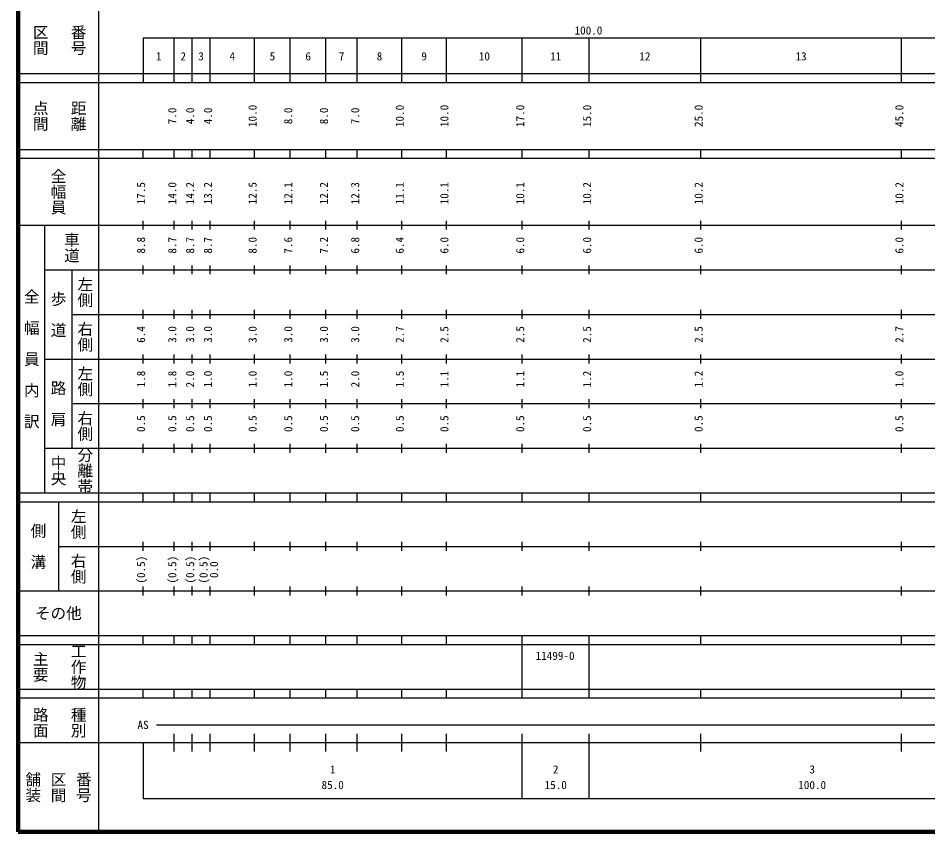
# Model space of a CAD drawing. Units: millimetres on the paper, enlarged 1000 times. Extents: x 40000 to 680000, y 20000 to 380000.
# Drawn here: x 40000 to 243920, y 20000 to 202409 of the extents above; entities that cross this region are included whole.
import ezdxf
from ezdxf.enums import TextEntityAlignment as Align

# ---------------------------------------------------------------- set-up
doc = ezdxf.new("R2010")
doc.units = ezdxf.units.MM
doc.header["$LTSCALE"] = 1000
doc.layers.add('M-TTL', color=2, linetype='Continuous', lineweight=140)
doc.layers.add('M-TTL-BAND', color=7, linetype='Continuous', lineweight=25)
doc.styles.add('@ＭＳ ゴシック', font='')
doc.styles.add('ＭＳ ゴシック', font='')
doc.styles.get('@ＭＳ ゴシック').set_extended_font_data('@MS Gothic')
doc.styles.get('ＭＳ ゴシック').set_extended_font_data('MS Gothic')

msp = doc.modelspace()

# ---------------------------------------------------------------- linework, layer by layer
at = {"layer": 'M-TTL'}
for p, q in [((40000, 380000), (40000, 20000)), ((40000, 20000), (680000, 20000))]:
    msp.add_line(p, q, dxfattribs=at)
at = {"layer": 'M-TTL-BAND'}
for p, q in [((58000, 370000), (58000, 20000)), ((68000, 198000), (579000, 198000)), ((68000, 198000), (68000, 188000)), ((75000, 188000), (75000, 198000)), ((79000, 188000), (79000, 198000)), ((83000, 188000), (83000, 198000)), ((93000, 188000), (93000, 198000)), ((101000, 188000), (101000, 198000)), ((109000, 188000), (109000, 198000)), ((116000, 188000), (116000, 198000)), ((126000, 188000), (126000, 198000)), ((136000, 188000), (136000, 198000)), ((153000, 188000), (153000, 198000)), ((168000, 188000), (168000, 198000)), ((193000, 188000), (193000, 198000)), ((238000, 188000), (238000, 198000)), ((40000, 190000), (579000, 190000)), ((40000, 188000), (579000, 188000)), ((40000, 173000), (579000, 173000)), ((68000, 171000), (68000, 173000)), ((75000, 171000), (75000, 173000)), ((79000, 171000), (79000, 173000)), ((83000, 171000), (83000, 173000)), ((93000, 171000), (93000, 173000)), ((101000, 171000), (101000, 173000)), ((109000, 171000), (109000, 173000)), ((116000, 171000), (116000, 173000)), ((126000, 171000), (126000, 173000)), ((136000, 171000), (136000, 173000)), ((153000, 171000), (153000, 173000)), ((168000, 171000), (168000, 173000)), ((193000, 171000), (193000, 173000)), ((238000, 171000), (238000, 173000)), ((40000, 171000), (579000, 171000)), ((40000, 156000), (579000, 156000)), ((46000, 96000), (46000, 156000)), ((68000, 155000), (68000, 157000)), ((75000, 155000), (75000, 157000)), ((79000, 155000), (79000, 157000)), ((83000, 155000), (83000, 157000)), ((93000, 155000), (93000, 157000)), ((101000, 155000), (101000, 157000)), ((109000, 155000), (109000, 157000)), ((116000, 155000), (116000, 157000)), ((126000, 155000), (126000, 157000)), ((136000, 155000), (136000, 157000)), ((153000, 155000), (153000, 157000)), ((168000, 155000), (168000, 157000)), ((193000, 155000), (193000, 157000)), ((238000, 155000), (238000, 157000)), ((68000, 145000), (68000, 147000)), ((75000, 145000), (75000, 147000)), ((79000, 145000), (79000, 147000)), ((83000, 145000), (83000, 147000)), ((93000, 145000), (93000, 147000)), ((101000, 145000), (101000, 147000)), ((109000, 145000), (109000, 147000)), ((116000, 145000), (116000, 147000)), ((126000, 145000), (126000, 147000)), ((136000, 145000), (136000, 147000)), ((153000, 145000), (153000, 147000)), ((168000, 145000), (168000, 147000)), ((193000, 145000), (193000, 147000)), ((238000, 145000), (238000, 147000)), ((46000, 146000), (579000, 146000)), ((52000, 146000), (52000, 106000)), ((68000, 135000), (68000, 137000)), ((75000, 135000), (75000, 137000)), ((79000, 135000), (79000, 137000)), ((83000, 135000), (83000, 137000)), ((93000, 135000), (93000, 137000)), ((101000, 135000), (101000, 137000)), ((109000, 135000), (109000, 137000)), ((116000, 135000), (116000, 137000)), ((126000, 135000), (126000, 137000)), ((136000, 135000), (136000, 137000)), ((153000, 135000), (153000, 137000)), ((168000, 135000), (168000, 137000)), ((193000, 135000), (193000, 137000)), ((238000, 135000), (238000, 137000)), ((52000, 136000), (579000, 136000)), ((68000, 125000), (68000, 127000)), ((75000, 125000), (75000, 127000)), ((79000, 125000), (79000, 127000)), ((83000, 125000), (83000, 127000)), ((93000, 125000), (93000, 127000)), ((101000, 125000), (101000, 127000)), ((109000, 125000), (109000, 127000)), ((116000, 125000), (116000, 127000)), ((126000, 125000), (126000, 127000)), ((136000, 125000), (136000, 127000)), ((153000, 125000), (153000, 127000)), ((168000, 125000), (168000, 127000)), ((193000, 125000), (193000, 127000)), ((238000, 125000), (238000, 127000)), ((46000, 126000), (579000, 126000)), ((68000, 115000), (68000, 117000)), ((75000, 115000), (75000, 117000)), ((79000, 115000), (79000, 117000)), ((83000, 115000), (83000, 117000)), ((93000, 115000), (93000, 117000)), ((101000, 115000), (101000, 117000)), ((109000, 115000), (109000, 117000)), ((116000, 115000), (116000, 117000)), ((126000, 115000), (126000, 117000)), ((136000, 115000), (136000, 117000)), ((153000, 115000), (153000, 117000)), ((168000, 115000), (168000, 117000)), ((193000, 115000), (193000, 117000)), ((238000, 115000), (238000, 117000)), ((52000, 116000), (579000, 116000)), ((68000, 105000), (68000, 107000)), ((75000, 105000), (75000, 107000)), ((79000, 105000), (79000, 107000)), ((83000, 105000), (83000, 107000)), ((93000, 105000), (93000, 107000)), ((101000, 105000), (101000, 107000)), ((109000, 105000), (109000, 107000)), ((116000, 105000), (116000, 107000)), ((126000, 105000), (126000, 107000)), ((136000, 105000), (136000, 107000)), ((153000, 105000), (153000, 107000)), ((168000, 105000), (168000, 107000)), ((193000, 105000), (193000, 107000)), ((238000, 105000), (238000, 107000)), ((46000, 106000), (579000, 106000)), ((40000, 96000), (579000, 96000)), ((68000, 94000), (68000, 96000)), ((75000, 94000), (75000, 96000)), ((79000, 94000), (79000, 96000)), ((83000, 94000), (83000, 96000)), ((93000, 94000), (93000, 96000)), ((101000, 94000), (101000, 96000)), ((109000, 94000), (109000, 96000)), ((116000, 94000), (116000, 96000)), ((126000, 94000), (126000, 96000)), ((136000, 94000), (136000, 96000)), ((153000, 94000), (153000, 96000)), ((168000, 94000), (168000, 96000)), ((193000, 94000), (193000, 96000)), ((238000, 94000), (238000, 96000)), ((40000, 94000), (579000, 94000)), ((49000, 94000), (49000, 74000)), ((49000, 84000), (579000, 84000)), ((68000, 83000), (68000, 85000)), ((75000, 83000), (75000, 85000)), ((79000, 83000), (79000, 85000)), ((83000, 83000), (83000, 85000)), ((93000, 83000), (93000, 85000)), ((101000, 83000), (101000, 85000)), ((109000, 83000), (109000, 85000)), ((116000, 83000), (116000, 85000)), ((126000, 83000), (126000, 85000)), ((136000, 83000), (136000, 85000)), ((153000, 83000), (153000, 85000)), ((168000, 83000), (168000, 85000)), ((193000, 83000), (193000, 85000)), ((238000, 83000), (238000, 85000)), ((40000, 74000), (579000, 74000)), ((68000, 73000), (68000, 75000)), ((75000, 73000), (75000, 75000)), ((79000, 73000), (79000, 75000)), ((83000, 73000), (83000, 75000)), ((93000, 73000), (93000, 75000)), ((101000, 73000), (101000, 75000)), ((109000, 73000), (109000, 75000)), ((116000, 73000), (116000, 75000)), ((126000, 73000), (126000, 75000)), ((136000, 73000), (136000, 75000)), ((153000, 73000), (153000, 75000)), ((168000, 73000), (168000, 75000)), ((193000, 73000), (193000, 75000)), ((238000, 73000), (238000, 75000)), ((40000, 64000), (579000, 64000)), ((68000, 62000), (68000, 64000)), ((75000, 62000), (75000, 64000)), ((79000, 62000), (79000, 64000)), ((83000, 62000), (83000, 64000)), ((93000, 62000), (93000, 64000)), ((101000, 62000), (101000, 64000)), ((109000, 62000), (109000, 64000)), ((116000, 62000), (116000, 64000)), ((126000, 62000), (126000, 64000)), ((136000, 62000), (136000, 64000)), ((153000, 62000), (153000, 64000)), ((168000, 62000), (168000, 64000)), ((193000, 62000), (193000, 64000)), ((238000, 62000), (238000, 64000)), ((40000, 62000), (579000, 62000)), ((153000, 52000), (153000, 62000)), ((168000, 52000), (168000, 62000)), ((40000, 52000), (579000, 52000)), ((68000, 50000), (68000, 52000)), ((75000, 50000), (75000, 52000)), ((79000, 50000), (79000, 52000)), ((83000, 50000), (83000, 52000)), ((93000, 50000), (93000, 52000)), ((101000, 50000), (101000, 52000)), ((109000, 50000), (109000, 52000)), ((116000, 50000), (116000, 52000)), ((126000, 50000), (126000, 52000)), ((136000, 50000), (136000, 52000)), ((153000, 50000), (153000, 52000)), ((168000, 50000), (168000, 52000)), ((193000, 50000), (193000, 52000)), ((238000, 50000), (238000, 52000)), ((40000, 50000), (579000, 50000)), ((71000, 44000), (565000, 44000)), ((75000, 38000), (75000, 42000)), ((79000, 38000), (79000, 42000)), ((83000, 38000), (83000, 42000)), ((93000, 38000), (93000, 42000)), ((101000, 38000), (101000, 42000)), ((109000, 38000), (109000, 42000)), ((116000, 38000), (116000, 42000)), ((126000, 38000), (126000, 42000)), ((136000, 38000), (136000, 42000)), ((153000, 27500), (153000, 42000)), ((168000, 27500), (168000, 42000)), ((193000, 38000), (193000, 42000)), ((238000, 38000), (238000, 42000)), ((40000, 40000), (579000, 40000)), ((68000, 40000), (68000, 27500)), ((68000, 27500), (579000, 27500))]:
    msp.add_line(p, q, dxfattribs=at)

# ---------------------------------------------------------------- texts
at = {"layer": 'M-TTL-BAND', "style": '@ＭＳ ゴシック'}
for s, p in [('区間', (45000, 197500)), ('番号', (53500, 197500)), ('点間', (45000, 180500)), ('距離', (53500, 180500)), ('全幅員', (49000, 163500)), ('車道', (52000, 151000)), ('左側', (55000, 141000)), ('全\u3000幅\u3000員\u3000内\u3000訳', (43000, 126000)), ('歩\u3000道', (49000, 136000)), ('右側', (55000, 131000)), ('左側', (55000, 121000)), ('路\u3000肩', (49000, 116000)), ('右側', (55000, 111000)), ('分離帯', (55000, 101000)), ('中央', (49000, 101000)), ('左側', (53500, 89000)), ('側\u3000溝', (44500, 84000)), ('右側', (53500, 79000)), ('工作物', (53500, 57000)), ('主要', (45000, 57000)), ('路面', (45000, 44500)), ('種別', (53500, 44500)), ('舗装', (43333, 30000)), ('区間', (49000, 30000)), ('番号', (54667, 30000))]:
    msp.add_text(s, height=2566, rotation=270, dxfattribs=at).set_placement(p, align=Align.MIDDLE_CENTER)
at = {"layer": 'M-TTL-BAND', "style": 'ＭＳ ゴシック'}
for s, p in [('100.0', (167844, 198195)), ('1', (71500, 192405)), ('2', (77000, 192405)), ('3', (81000, 192405)), ('4', (88000, 192405)), ('5', (97000, 192405)), ('6', (105000, 192405)), ('7', (112500, 192405)), ('8', (121000, 192405)), ('9', (131000, 192405)), ('10', (144500, 192405)), ('11', (160500, 192405)), ('12', (180500, 192405)), ('13', (215500, 192405)), ('AS', (68000, 42500)), ('1', (110500, 32523)), ('2', (160500, 32523)), ('3', (218000, 32523)), ('85.0', (110500, 29033)), ('15.0', (160500, 29033)), ('100.0', (218000, 29033))]:
    msp.add_text(s, height=1833, dxfattribs=at).set_placement(p, align=Align.BOTTOM_CENTER)
for s, p in [('7.0', (76000, 180500)), ('4.0', (80000, 180500)), ('4.0', (84000, 180500)), ('10.0', (94000, 180500)), ('8.0', (102000, 180500)), ('8.0', (110000, 180500)), ('7.0', (117000, 180500)), ('10.0', (127000, 180500)), ('10.0', (137000, 180500)), ('17.0', (154000, 180500)), ('15.0', (169000, 180500)), ('25.0', (194000, 180500)), ('45.0', (239000, 180500)), ('17.5', (69000, 163174)), ('14.0', (76000, 163174)), ('14.2', (80000, 163174)), ('13.2', (84000, 163174)), ('12.5', (94000, 163174)), ('12.1', (102000, 163174)), ('12.2', (110000, 163174)), ('12.3', (117000, 163174)), ('11.1', (127000, 163174)), ('10.1', (137000, 163174)), ('10.1', (154000, 163174)), ('10.2', (169000, 163174)), ('10.2', (194000, 163174)), ('10.2', (239000, 163174)), ('8.8', (69000, 151500)), ('8.7', (76000, 151500)), ('8.7', (80000, 151500)), ('8.7', (84000, 151500)), ('8.0', (94000, 151500)), ('7.6', (102000, 151500)), ('7.2', (110000, 151500)), ('6.8', (117000, 151500)), ('6.4', (127000, 151500)), ('6.0', (137000, 151500)), ('6.0', (154000, 151500)), ('6.0', (169000, 151500)), ('6.0', (194000, 151500)), ('6.0', (239000, 151500)), ('6.4', (69000, 131500)), ('3.0', (76000, 131500)), ('3.0', (80000, 131500)), ('3.0', (84000, 131500)), ('3.0', (94000, 131500)), ('3.0', (102000, 131500)), ('3.0', (110000, 131500)), ('3.0', (117000, 131500)), ('2.7', (127000, 131500)), ('2.5', (137000, 131500)), ('2.5', (154000, 131500)), ('2.5', (169000, 131500)), ('2.5', (194000, 131500)), ('2.7', (239000, 131500)), ('1.8', (69000, 121500)), ('1.8', (76000, 121500)), ('2.0', (80000, 121500)), ('1.0', (84000, 121500)), ('1.0', (94000, 121500)), ('1.0', (102000, 121500)), ('1.5', (110000, 121500)), ('2.0', (117000, 121500)), ('1.5', (127000, 121500)), ('1.1', (137000, 121500)), ('1.1', (154000, 121500)), ('1.2', (169000, 121500)), ('1.2', (194000, 121500)), ('1.0', (239000, 121500)), ('0.5', (69000, 111500)), ('0.5', (76000, 111500)), ('0.5', (80000, 111500)), ('0.5', (84000, 111500)), ('0.5', (94000, 111500)), ('0.5', (102000, 111500)), ('0.5', (110000, 111500)), ('0.5', (117000, 111500)), ('0.5', (127000, 111500)), ('0.5', (137000, 111500)), ('0.5', (154000, 111500)), ('0.5', (169000, 111500)), ('0.5', (194000, 111500)), ('0.5', (239000, 111500)), ('(0.5)', (69000, 78764)), ('(0.5)', (76000, 78764)), ('(0.5)', (80000, 78764)), ('(0.5)', (83000, 78764)), ('0.0', (85370, 78764))]:
    msp.add_text(s, height=1833, rotation=90, dxfattribs=at).set_placement(p, align=Align.BOTTOM_CENTER)
msp.add_text('その他', height=2566, dxfattribs=at).set_placement((49000, 69000), align=Align.MIDDLE_CENTER)
msp.add_text('11499-0', height=1833, dxfattribs=at).set_placement((156000, 58000), align=Align.BOTTOM_LEFT)

doc.saveas('drawing.dxf')
